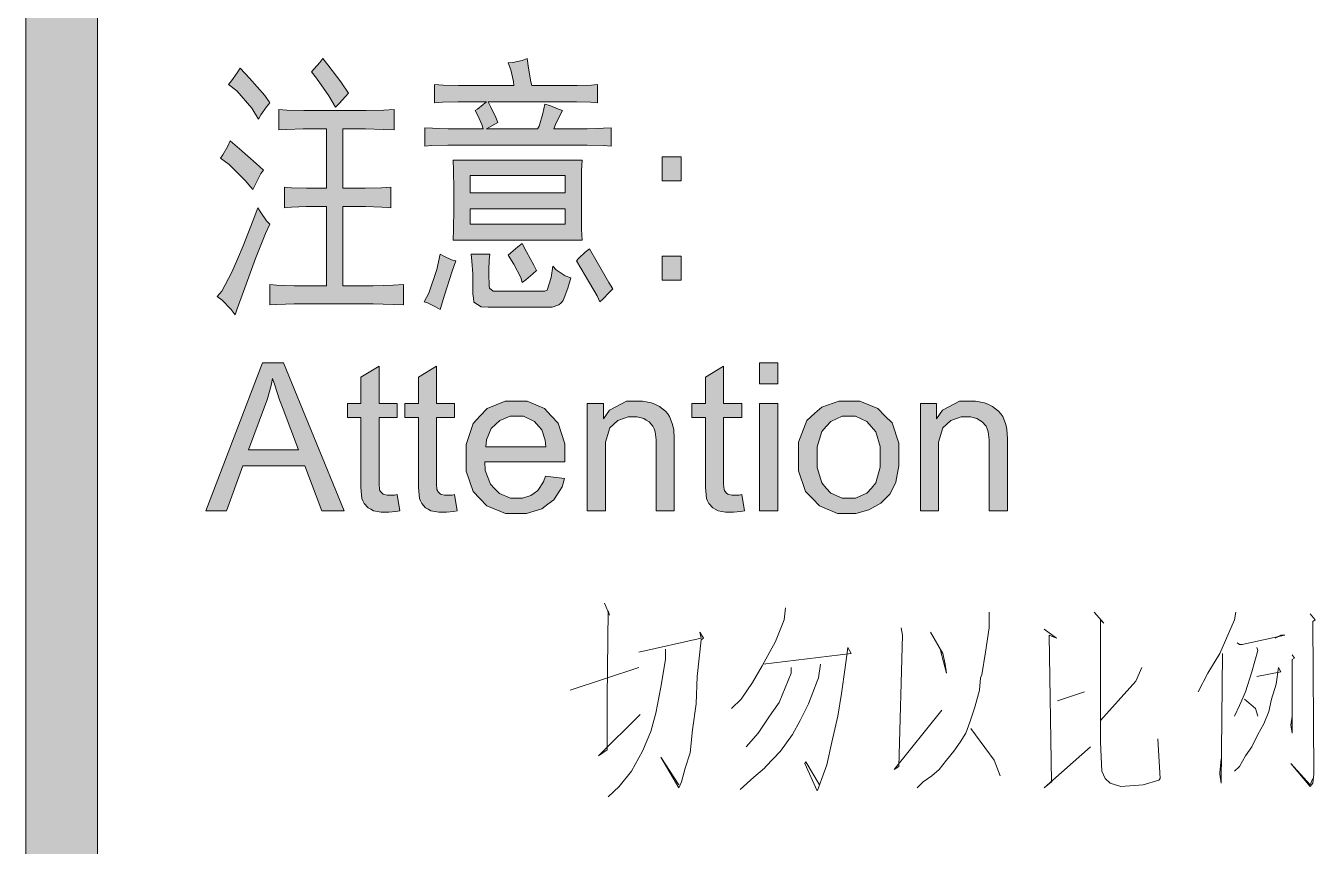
# Model space of a CAD drawing. Header units: millimetres. Extents: x 0 to 829, y 0 to 586.
# Drawn here: x 769.46 to 787.12, y 433.34 to 444.58 of the extents above; entities that cross this region are included whole.
import ezdxf

# ---------------------------------------------------------------- set-up
doc = ezdxf.new("R2010")
doc.units = ezdxf.units.MM

msp = doc.modelspace()

# ---------------------------------------------------------------- hatches: boundary and pattern name
h = msp.add_hatch(color=0)
h.dxf.hatch_style = 2
h.paths.add_polyline_path([(770.449028, 9.860139), (769.464778, 9.860139), (769.464778, 575.772139), (770.449028, 575.772139)])
h = msp.add_hatch(color=0)
h.dxf.hatch_style = 2
h.paths.add_polyline_path([(772.399889, 443.999056), (772.530417, 443.865), (772.738556, 443.628639), (772.809111, 443.526333), (772.759722, 443.473417), (772.682111, 443.360528), (772.653889, 443.304083), (772.558639, 443.45225), (772.354028, 443.688611), (772.241139, 443.776806), (772.279944, 443.829722), (772.361083, 443.939083)])
h = msp.add_hatch(color=0)
h.dxf.hatch_style = 2
h.paths.add_polyline_path([(773.377083, 443.953194), (773.415889, 443.992), (773.4935, 444.080194), (773.532306, 444.133111), (773.602861, 444.048444), (773.77925, 443.812083), (773.885083, 443.656861), (773.84275, 443.614528), (773.754556, 443.51575), (773.708694, 443.466361), (773.613444, 443.621583), (773.447639, 443.865)])
h = msp.add_hatch(color=0)
h.dxf.hatch_style = 2
h.paths.add_polyline_path([(775.486694, 443.540444), (775.384389, 443.540444), (775.172722, 443.533389), (775.063361, 443.526333), (775.063361, 443.776806), (775.179778, 443.76975), (775.391444, 443.762694), (775.486694, 443.762694), (776.149917, 443.762694), (776.146389, 443.819139), (776.107583, 443.977889), (776.072306, 444.073139), (776.135806, 444.080194), (776.262806, 444.108417), (776.329833, 444.133111), (776.351, 443.999056), (776.38275, 443.812083), (776.396861, 443.762694), (776.904861, 443.762694), (777.01775, 443.762694), (777.211778, 443.76975), (777.296444, 443.776806), (777.296444, 443.526333), (777.201194, 443.533389), (777.007167, 443.540444), (776.904861, 443.540444), (775.797139, 443.540444), (775.835944, 443.466361), (775.902972, 443.32525), (775.927667, 443.258222), (775.772444, 443.170028), (776.474472, 443.170028), (776.495639, 443.205306), (776.545028, 443.378167), (776.57325, 443.508694), (776.640278, 443.487528), (776.760222, 443.441667), (776.816667, 443.4205), (776.777861, 443.353472), (776.717889, 443.23), (776.696722, 443.170028), (777.028333, 443.170028), (777.151806, 443.170028), (777.377583, 443.177083), (777.483417, 443.184139), (777.483417, 442.933667), (777.377583, 442.940722), (777.151806, 442.947778), (777.028333, 442.947778), (775.363222, 442.947778), (775.246806, 442.947778), (775.028083, 442.940722), (774.929306, 442.933667), (774.929306, 443.184139), (775.035139, 443.177083), (775.250333, 443.170028), (775.363222, 443.170028), (775.730111, 443.170028), (775.712472, 443.23), (775.656028, 443.353472), (775.617222, 443.4205), (775.6525, 443.441667), (775.730111, 443.501639), (775.772444, 443.540444)])
h = msp.add_hatch(color=0)
h.dxf.hatch_style = 2
h.paths.add_polyline_path([(774.019139, 443.4205), (774.124972, 443.4205), (774.368389, 443.427556), (774.5095, 443.434611), (774.5095, 443.155917), (774.357806, 443.162972), (774.117917, 443.170028), (774.029722, 443.170028), (773.807472, 443.170028), (773.807472, 442.355111), (774.019139, 442.355111), (774.114389, 442.355111), (774.336639, 442.362167), (774.463639, 442.369222), (774.463639, 442.087), (774.340167, 442.097583), (774.117917, 442.104639), (774.019139, 442.104639), (773.807472, 442.104639), (773.807472, 441.021611), (774.086167, 441.021611), (774.220222, 441.021611), (774.495389, 441.028667), (774.640028, 441.035722), (774.640028, 440.757028), (774.495389, 440.764083), (774.22375, 440.771139), (774.09675, 440.771139), (773.285361, 440.771139), (773.140722, 440.771139), (772.904361, 440.764083), (772.809111, 440.757028), (772.809111, 441.035722), (772.897306, 441.028667), (773.140722, 441.021611), (773.295944, 441.021611), (773.585222, 441.021611), (773.585222, 442.104639), (773.408833, 442.104639), (773.303, 442.104639), (773.101917, 442.097583), (773.010194, 442.087), (773.010194, 442.369222), (773.101917, 442.362167), (773.310056, 442.355111), (773.419417, 442.355111), (773.585222, 442.355111), (773.585222, 443.170028), (773.377083, 443.170028), (773.264194, 443.170028), (773.041944, 443.162972), (772.932583, 443.155917), (772.932583, 443.434611), (773.041944, 443.427556), (773.27125, 443.4205), (773.387667, 443.4205)])
h = msp.add_hatch(color=0)
h.dxf.hatch_style = 2
h.paths.add_polyline_path([(772.265833, 443.00775), (772.392833, 442.894861), (772.618611, 442.693778), (772.720917, 442.605583), (772.685639, 442.556194), (772.615083, 442.422139), (772.576278, 442.341), (772.470444, 442.464472), (772.248194, 442.679667), (772.131778, 442.767861), (772.163528, 442.813722), (772.230556, 442.933667)])
h = msp.add_hatch(color=0)
h.paths.add_polyline_path([(777.084778, 442.739639), (777.077722, 442.598528), (777.074194, 442.326889), (777.074194, 442.192833), (777.074194, 442.065833), (777.077722, 441.790667), (777.084778, 441.646028), (775.317361, 441.646028), (775.324417, 441.790667), (775.327944, 442.072889), (775.327944, 442.206944), (775.327944, 442.341), (775.324417, 442.605583), (775.317361, 442.739639)])
h.paths.add_polyline_path([(776.851944, 442.295139), (776.851944, 442.5315), (775.550194, 442.5315), (775.550194, 442.295139)])
h.paths.add_polyline_path([(776.851944, 441.86475), (776.851944, 442.072889), (775.550194, 442.072889), (775.550194, 441.86475)])
h = msp.add_hatch(color=0)
h.dxf.hatch_style = 2
h.paths.add_polyline_path([(778.439444, 442.457417), (778.181917, 442.457417), (778.181917, 442.7855), (778.439444, 442.7855)])
h = msp.add_hatch(color=0)
h.dxf.hatch_style = 2
h.paths.add_polyline_path([(772.809111, 441.86475), (772.749139, 441.734222), (772.611556, 441.395556), (772.537472, 441.194472), (772.463389, 440.989861), (772.361083, 440.704111), (772.332861, 440.622972), (772.276417, 440.697056), (772.152944, 440.824056), (772.085917, 440.873444), (772.149417, 440.947528), (772.287, 441.205056), (772.364611, 441.384972), (772.442222, 441.568417), (772.579806, 441.917667), (772.643306, 442.087), (772.682111, 442.0235), (772.76325, 441.910611)])
h = msp.add_hatch(color=0)
h.dxf.hatch_style = 2
h.paths.add_polyline_path([(776.262806, 441.600167), (776.322778, 441.487278), (776.421556, 441.303833), (776.460361, 441.22975), (776.410972, 441.183889), (776.312194, 441.10275), (776.262806, 441.067472), (776.245167, 441.1345), (776.149917, 441.317944), (776.072306, 441.437889), (776.107583, 441.473167), (776.202833, 441.554306)])
h = msp.add_hatch(color=0)
h.dxf.hatch_style = 2
h.paths.add_polyline_path([(777.183556, 441.526083), (777.289389, 441.342639), (777.451667, 441.067472), (777.504583, 440.979278), (777.455194, 440.926361), (777.367, 440.838167), (777.328194, 440.799361), (777.289389, 440.8805), (777.127111, 441.162722), (777.007167, 441.363806), (777.038917, 441.399083), (777.127111, 441.480222)])
h = msp.add_hatch(color=0)
h.dxf.hatch_style = 2
h.paths.add_polyline_path([(775.352639, 441.363806), (775.30325, 441.222694), (775.197417, 440.891083), (775.140972, 440.697056), (775.073944, 440.732333), (774.964583, 440.78525), (774.918722, 440.799361), (774.98575, 440.919306), (775.095111, 441.243861), (775.140972, 441.452), (775.190361, 441.423778), (775.296194, 441.377917)])
h = msp.add_hatch(color=0)
h.dxf.hatch_style = 2
h.paths.add_polyline_path([(775.818306, 441.452), (775.81125, 441.370861), (775.807722, 441.236806), (775.807722, 441.183889), (775.807722, 441.141556), (775.81125, 441.060417), (775.81125, 441.021611), (775.814778, 440.986333), (775.867694, 440.947528), (775.917083, 440.947528), (776.57325, 440.947528), (776.605, 440.961639), (776.661444, 441.1345), (776.682611, 441.289722), (776.728472, 441.236806), (776.851944, 441.155667), (776.929556, 441.127444), (776.89075, 440.986333), (776.823722, 440.817), (776.7955, 440.78525), (776.767278, 440.757028), (776.672028, 440.725278), (776.605, 440.725278), (775.797139, 440.725278), (775.701889, 440.732333), (775.603111, 440.795833), (775.596056, 440.852278), (775.589, 440.908722), (775.585472, 441.035722), (775.585472, 441.109806), (775.585472, 441.183889), (775.574889, 441.35675), (775.564306, 441.452)])
h = msp.add_hatch(color=0)
h.dxf.hatch_style = 2
h.paths.add_polyline_path([(778.439444, 441.095694), (778.181917, 441.095694), (778.181917, 441.423778), (778.439444, 441.423778)])
h = msp.add_hatch(color=0)
h.paths.add_polyline_path([(771.930694, 437.938333), (772.706806, 439.963278), (772.996083, 439.963278), (773.825111, 437.938333), (773.518194, 437.938333), (773.285361, 438.552167), (772.435167, 438.552167), (772.212917, 437.938333)])
h.paths.add_polyline_path([(772.512778, 438.770889), (773.200694, 438.770889), (772.989028, 439.328278), (772.939639, 439.458806), (772.869083, 439.670472), (772.844389, 439.751611), (772.823222, 439.652833), (772.770306, 439.458806), (772.735028, 439.363556)])
h = msp.add_hatch(color=0)
h.dxf.hatch_style = 2
h.paths.add_polyline_path([(774.551833, 438.160583), (774.587111, 437.938333), (774.534194, 437.92775), (774.438944, 437.917167), (774.400139, 437.917167), (774.333111, 437.917167), (774.227278, 437.938333), (774.188472, 437.9595), (774.153194, 437.980667), (774.100278, 438.037111), (774.082639, 438.072389), (774.068528, 438.107667), (774.054417, 438.255833), (774.054417, 438.368722), (774.054417, 439.215389), (773.870972, 439.215389), (773.870972, 439.405889), (774.054417, 439.405889), (774.054417, 439.76925), (774.304889, 439.920944), (774.304889, 439.405889), (774.551833, 439.405889), (774.551833, 439.215389), (774.304889, 439.215389), (774.304889, 438.354611), (774.304889, 438.301694), (774.308417, 438.231139), (774.315472, 438.217028), (774.322528, 438.202917), (774.343694, 438.178222), (774.357806, 438.167639), (774.371917, 438.160583), (774.41425, 438.15), (774.442472, 438.15), (774.463639, 438.15), (774.516556, 438.153528)])
h = msp.add_hatch(color=0)
h.dxf.hatch_style = 2
h.paths.add_polyline_path([(775.338528, 438.160583), (775.373806, 437.938333), (775.320889, 437.92775), (775.225639, 437.917167), (775.186833, 437.917167), (775.119806, 437.917167), (775.013972, 437.938333), (774.975167, 437.9595), (774.939889, 437.980667), (774.886972, 438.037111), (774.869333, 438.072389), (774.855222, 438.107667), (774.841111, 438.255833), (774.841111, 438.368722), (774.841111, 439.215389), (774.657667, 439.215389), (774.657667, 439.405889), (774.841111, 439.405889), (774.841111, 439.76925), (775.088056, 439.920944), (775.088056, 439.405889), (775.338528, 439.405889), (775.338528, 439.215389), (775.088056, 439.215389), (775.088056, 438.354611), (775.088056, 438.301694), (775.095111, 438.231139), (775.102167, 438.217028), (775.109222, 438.202917), (775.130389, 438.178222), (775.1445, 438.167639), (775.158611, 438.160583), (775.200944, 438.15), (775.229167, 438.15), (775.250333, 438.15), (775.30325, 438.153528)])
h = msp.add_hatch(color=0)
h.dxf.hatch_style = 2
h.paths.add_polyline_path([(779.272, 438.160583), (779.307278, 437.938333), (779.254361, 437.92775), (779.159111, 437.917167), (779.120306, 437.917167), (779.04975, 437.917167), (778.947444, 437.938333), (778.908639, 437.9595), (778.873361, 437.980667), (778.820444, 438.037111), (778.802806, 438.072389), (778.788694, 438.107667), (778.774583, 438.255833), (778.774583, 438.368722), (778.774583, 439.215389), (778.587611, 439.215389), (778.587611, 439.405889), (778.774583, 439.405889), (778.774583, 439.76925), (779.021528, 439.920944), (779.021528, 439.405889), (779.272, 439.405889), (779.272, 439.215389), (779.021528, 439.215389), (779.021528, 438.354611), (779.021528, 438.301694), (779.028583, 438.231139), (779.035639, 438.217028), (779.042694, 438.202917), (779.063861, 438.178222), (779.077972, 438.167639), (779.092083, 438.160583), (779.134417, 438.15), (779.162639, 438.15), (779.183806, 438.15), (779.236722, 438.153528)])
h = msp.add_hatch(color=0)
h.dxf.hatch_style = 2
h.paths.add_polyline_path([(779.515417, 439.677528), (779.515417, 439.963278), (779.765889, 439.963278), (779.765889, 439.677528)])
h = msp.add_hatch(color=0)
h.paths.add_polyline_path([(776.583833, 438.411056), (776.841361, 438.379306), (776.809611, 438.266417), (776.696722, 438.090028), (776.615583, 438.030056), (776.534444, 437.966556), (776.322778, 437.903056), (776.195778, 437.903056), (776.037028, 437.903056), (775.7795, 438.005361), (775.68425, 438.104139), (775.592528, 438.202917), (775.497278, 438.481611), (775.497278, 438.658), (775.497278, 438.844972), (775.592528, 439.13425), (775.687778, 439.236556), (775.783028, 439.338861), (776.029972, 439.441167), (776.181667, 439.441167), (776.329833, 439.441167), (776.569722, 439.338861), (776.661444, 439.240083), (776.756694, 439.137778), (776.848417, 438.855556), (776.848417, 438.675639), (776.848417, 438.665056), (776.848417, 438.629778), (776.848417, 438.608611), (775.751278, 438.608611), (775.758333, 438.488667), (775.828889, 438.301694), (775.888861, 438.238194), (775.952361, 438.174694), (776.104056, 438.111194), (776.195778, 438.111194), (776.266333, 438.111194), (776.38275, 438.146472), (776.428611, 438.18175), (776.478, 438.217028), (776.555611, 438.333444)])
h.paths.add_polyline_path([(775.765389, 438.813222), (776.587361, 438.813222), (776.576778, 438.904944), (776.530917, 439.046056), (776.492111, 439.091917), (776.432139, 439.162472), (776.280444, 439.233028), (776.185194, 439.233028), (776.097, 439.233028), (775.955889, 439.176583), (775.895917, 439.120139), (775.839472, 439.063694), (775.772444, 438.908472)])
h = msp.add_hatch(color=0)
h.dxf.hatch_style = 2
h.paths.add_polyline_path([(777.155333, 437.938333), (777.155333, 439.405889), (777.377583, 439.405889), (777.377583, 439.19775), (777.458722, 439.317694), (777.691556, 439.441167), (777.846778, 439.441167), (777.910278, 439.441167), (778.03375, 439.416472), (778.090194, 439.391778), (778.143111, 439.367083), (778.227778, 439.303583), (778.256, 439.268306), (778.280694, 439.2295), (778.3195, 439.13425), (778.333611, 439.081333), (778.340667, 439.049583), (778.344194, 438.926111), (778.344194, 438.841444), (778.344194, 437.938333), (778.09725, 437.938333), (778.09725, 438.830861), (778.09725, 438.908472), (778.083139, 439.021361), (778.069028, 439.060167), (778.051389, 439.095444), (778.002, 439.155417), (777.963194, 439.180111), (777.927917, 439.201278), (777.839722, 439.225972), (777.790333, 439.225972), (777.712722, 439.225972), (777.575139, 439.173056), (777.518694, 439.123667), (777.46225, 439.074278), (777.402278, 438.88025), (777.402278, 438.739139), (777.402278, 437.938333)])
h = msp.add_hatch(color=0)
h.dxf.hatch_style = 2
h.paths.add_polyline_path([(779.515417, 437.938333), (779.515417, 439.405889), (779.765889, 439.405889), (779.765889, 437.938333)])
h = msp.add_hatch(color=0)
h.paths.add_polyline_path([(780.048111, 438.672111), (780.048111, 438.876722), (780.161, 439.176583), (780.273889, 439.275361), (780.369139, 439.3565), (780.601972, 439.441167), (780.736028, 439.441167), (780.887722, 439.441167), (781.134667, 439.338861), (781.229917, 439.240083), (781.328694, 439.141306), (781.423944, 438.866139), (781.423944, 438.693278), (781.423944, 438.552167), (781.381611, 438.329917), (781.339278, 438.24525), (781.296944, 438.164111), (781.173472, 438.040639), (781.092333, 437.994778), (781.011194, 437.948917), (780.831278, 437.903056), (780.736028, 437.903056), (780.584333, 437.903056), (780.333861, 438.005361), (780.238611, 438.104139), (780.143361, 438.202917), (780.048111, 438.485139)])
h.paths.add_polyline_path([(780.305639, 438.672111), (780.305639, 438.531), (780.365611, 438.319333), (780.425583, 438.248778), (780.489083, 438.178222), (780.644306, 438.111194), (780.736028, 438.111194), (780.82775, 438.111194), (780.982972, 438.178222), (781.046472, 438.248778), (781.106444, 438.319333), (781.166417, 438.534528), (781.166417, 438.679167), (781.166417, 438.81675), (781.106444, 439.021361), (781.042944, 439.091917), (780.982972, 439.162472), (780.82775, 439.233028), (780.736028, 439.233028), (780.644306, 439.233028), (780.489083, 439.162472), (780.425583, 439.091917), (780.365611, 439.024889), (780.305639, 438.813222)])
h = msp.add_hatch(color=0)
h.dxf.hatch_style = 2
h.paths.add_polyline_path([(781.71675, 437.938333), (781.71675, 439.405889), (781.939, 439.405889), (781.939, 439.19775), (782.020139, 439.317694), (782.252972, 439.441167), (782.408194, 439.441167), (782.471694, 439.441167), (782.595167, 439.416472), (782.651611, 439.391778), (782.704528, 439.367083), (782.789194, 439.303583), (782.817417, 439.268306), (782.845639, 439.2295), (782.880917, 439.13425), (782.895028, 439.081333), (782.902083, 439.049583), (782.909139, 438.926111), (782.909139, 438.841444), (782.909139, 437.938333), (782.658667, 437.938333), (782.658667, 438.830861), (782.658667, 438.908472), (782.644556, 439.021361), (782.630444, 439.060167), (782.616333, 439.095444), (782.563417, 439.155417), (782.528139, 439.180111), (782.489333, 439.201278), (782.404667, 439.225972), (782.35175, 439.225972), (782.274139, 439.225972), (782.136556, 439.173056), (782.080111, 439.123667), (782.023667, 439.074278), (781.963694, 438.88025), (781.963694, 438.739139), (781.963694, 437.938333)])

# ---------------------------------------------------------------- linework, layer by layer
at = {"color": 0, "lineweight": 0}
for points in [[(770.449028, 9.860139), (769.464778, 9.860139), (769.464778, 575.772139), (770.449028, 575.772139)], [(772.399889, 443.999056), (772.530417, 443.865), (772.738556, 443.628639), (772.809111, 443.526333), (772.759722, 443.473417), (772.682111, 443.360528), (772.653889, 443.304083), (772.558639, 443.45225), (772.354028, 443.688611), (772.241139, 443.776806), (772.279944, 443.829722), (772.361083, 443.939083)], [(773.377083, 443.953194), (773.415889, 443.992), (773.4935, 444.080194), (773.532306, 444.133111), (773.602861, 444.048444), (773.77925, 443.812083), (773.885083, 443.656861), (773.84275, 443.614528), (773.754556, 443.51575), (773.708694, 443.466361), (773.613444, 443.621583), (773.447639, 443.865)], [(775.486694, 443.540444), (775.384389, 443.540444), (775.172722, 443.533389), (775.063361, 443.526333), (775.063361, 443.776806), (775.179778, 443.76975), (775.391444, 443.762694), (775.486694, 443.762694), (776.149917, 443.762694), (776.146389, 443.819139), (776.107583, 443.977889), (776.072306, 444.073139), (776.135806, 444.080194), (776.262806, 444.108417), (776.329833, 444.133111), (776.351, 443.999056), (776.38275, 443.812083), (776.396861, 443.762694), (776.904861, 443.762694), (777.01775, 443.762694), (777.211778, 443.76975), (777.296444, 443.776806), (777.296444, 443.526333), (777.201194, 443.533389), (777.007167, 443.540444), (776.904861, 443.540444), (775.797139, 443.540444), (775.835944, 443.466361), (775.902972, 443.32525), (775.927667, 443.258222), (775.772444, 443.170028), (776.474472, 443.170028), (776.495639, 443.205306), (776.545028, 443.378167), (776.57325, 443.508694), (776.640278, 443.487528), (776.760222, 443.441667), (776.816667, 443.4205), (776.777861, 443.353472), (776.717889, 443.23), (776.696722, 443.170028), (777.028333, 443.170028), (777.151806, 443.170028), (777.377583, 443.177083), (777.483417, 443.184139), (777.483417, 442.933667), (777.377583, 442.940722), (777.151806, 442.947778), (777.028333, 442.947778), (775.363222, 442.947778), (775.246806, 442.947778), (775.028083, 442.940722), (774.929306, 442.933667), (774.929306, 443.184139), (775.035139, 443.177083), (775.250333, 443.170028), (775.363222, 443.170028), (775.730111, 443.170028), (775.712472, 443.23), (775.656028, 443.353472), (775.617222, 443.4205), (775.6525, 443.441667), (775.730111, 443.501639), (775.772444, 443.540444)], [(774.019139, 443.4205), (774.124972, 443.4205), (774.368389, 443.427556), (774.5095, 443.434611), (774.5095, 443.155917), (774.357806, 443.162972), (774.117917, 443.170028), (774.029722, 443.170028), (773.807472, 443.170028), (773.807472, 442.355111), (774.019139, 442.355111), (774.114389, 442.355111), (774.336639, 442.362167), (774.463639, 442.369222), (774.463639, 442.087), (774.340167, 442.097583), (774.117917, 442.104639), (774.019139, 442.104639), (773.807472, 442.104639), (773.807472, 441.021611), (774.086167, 441.021611), (774.220222, 441.021611), (774.495389, 441.028667), (774.640028, 441.035722), (774.640028, 440.757028), (774.495389, 440.764083), (774.22375, 440.771139), (774.09675, 440.771139), (773.285361, 440.771139), (773.140722, 440.771139), (772.904361, 440.764083), (772.809111, 440.757028), (772.809111, 441.035722), (772.897306, 441.028667), (773.140722, 441.021611), (773.295944, 441.021611), (773.585222, 441.021611), (773.585222, 442.104639), (773.408833, 442.104639), (773.303, 442.104639), (773.101917, 442.097583), (773.010194, 442.087), (773.010194, 442.369222), (773.101917, 442.362167), (773.310056, 442.355111), (773.419417, 442.355111), (773.585222, 442.355111), (773.585222, 443.170028), (773.377083, 443.170028), (773.264194, 443.170028), (773.041944, 443.162972), (772.932583, 443.155917), (772.932583, 443.434611), (773.041944, 443.427556), (773.27125, 443.4205), (773.387667, 443.4205)], [(772.265833, 443.00775), (772.392833, 442.894861), (772.618611, 442.693778), (772.720917, 442.605583), (772.685639, 442.556194), (772.615083, 442.422139), (772.576278, 442.341), (772.470444, 442.464472), (772.248194, 442.679667), (772.131778, 442.767861), (772.163528, 442.813722), (772.230556, 442.933667)], [(777.084778, 442.739639), (777.077722, 442.598528), (777.074194, 442.326889), (777.074194, 442.192833), (777.074194, 442.065833), (777.077722, 441.790667), (777.084778, 441.646028), (775.317361, 441.646028), (775.324417, 441.790667), (775.327944, 442.072889), (775.327944, 442.206944), (775.327944, 442.341), (775.324417, 442.605583), (775.317361, 442.739639)], [(778.439444, 442.457417), (778.181917, 442.457417), (778.181917, 442.7855), (778.439444, 442.7855)], [(776.851944, 442.295139), (776.851944, 442.5315), (775.550194, 442.5315), (775.550194, 442.295139)], [(772.809111, 441.86475), (772.749139, 441.734222), (772.611556, 441.395556), (772.537472, 441.194472), (772.463389, 440.989861), (772.361083, 440.704111), (772.332861, 440.622972), (772.276417, 440.697056), (772.152944, 440.824056), (772.085917, 440.873444), (772.149417, 440.947528), (772.287, 441.205056), (772.364611, 441.384972), (772.442222, 441.568417), (772.579806, 441.917667), (772.643306, 442.087), (772.682111, 442.0235), (772.76325, 441.910611)], [(776.851944, 441.86475), (776.851944, 442.072889), (775.550194, 442.072889), (775.550194, 441.86475)], [(776.262806, 441.600167), (776.322778, 441.487278), (776.421556, 441.303833), (776.460361, 441.22975), (776.410972, 441.183889), (776.312194, 441.10275), (776.262806, 441.067472), (776.245167, 441.1345), (776.149917, 441.317944), (776.072306, 441.437889), (776.107583, 441.473167), (776.202833, 441.554306)], [(777.183556, 441.526083), (777.289389, 441.342639), (777.451667, 441.067472), (777.504583, 440.979278), (777.455194, 440.926361), (777.367, 440.838167), (777.328194, 440.799361), (777.289389, 440.8805), (777.127111, 441.162722), (777.007167, 441.363806), (777.038917, 441.399083), (777.127111, 441.480222)], [(775.352639, 441.363806), (775.30325, 441.222694), (775.197417, 440.891083), (775.140972, 440.697056), (775.073944, 440.732333), (774.964583, 440.78525), (774.918722, 440.799361), (774.98575, 440.919306), (775.095111, 441.243861), (775.140972, 441.452), (775.190361, 441.423778), (775.296194, 441.377917)], [(775.818306, 441.452), (775.81125, 441.370861), (775.807722, 441.236806), (775.807722, 441.183889), (775.807722, 441.141556), (775.81125, 441.060417), (775.81125, 441.021611), (775.814778, 440.986333), (775.867694, 440.947528), (775.917083, 440.947528), (776.57325, 440.947528), (776.605, 440.961639), (776.661444, 441.1345), (776.682611, 441.289722), (776.728472, 441.236806), (776.851944, 441.155667), (776.929556, 441.127444), (776.89075, 440.986333), (776.823722, 440.817), (776.7955, 440.78525), (776.767278, 440.757028), (776.672028, 440.725278), (776.605, 440.725278), (775.797139, 440.725278), (775.701889, 440.732333), (775.603111, 440.795833), (775.596056, 440.852278), (775.589, 440.908722), (775.585472, 441.035722), (775.585472, 441.109806), (775.585472, 441.183889), (775.574889, 441.35675), (775.564306, 441.452)], [(778.439444, 441.095694), (778.181917, 441.095694), (778.181917, 441.423778), (778.439444, 441.423778)], [(771.930694, 437.938333), (772.706806, 439.963278), (772.996083, 439.963278), (773.825111, 437.938333), (773.518194, 437.938333), (773.285361, 438.552167), (772.435167, 438.552167), (772.212917, 437.938333)], [(774.551833, 438.160583), (774.587111, 437.938333), (774.534194, 437.92775), (774.438944, 437.917167), (774.400139, 437.917167), (774.333111, 437.917167), (774.227278, 437.938333), (774.188472, 437.9595), (774.153194, 437.980667), (774.100278, 438.037111), (774.082639, 438.072389), (774.068528, 438.107667), (774.054417, 438.255833), (774.054417, 438.368722), (774.054417, 439.215389), (773.870972, 439.215389), (773.870972, 439.405889), (774.054417, 439.405889), (774.054417, 439.76925), (774.304889, 439.920944), (774.304889, 439.405889), (774.551833, 439.405889), (774.551833, 439.215389), (774.304889, 439.215389), (774.304889, 438.354611), (774.304889, 438.301694), (774.308417, 438.231139), (774.315472, 438.217028), (774.322528, 438.202917), (774.343694, 438.178222), (774.357806, 438.167639), (774.371917, 438.160583), (774.41425, 438.15), (774.442472, 438.15), (774.463639, 438.15), (774.516556, 438.153528)], [(775.338528, 438.160583), (775.373806, 437.938333), (775.320889, 437.92775), (775.225639, 437.917167), (775.186833, 437.917167), (775.119806, 437.917167), (775.013972, 437.938333), (774.975167, 437.9595), (774.939889, 437.980667), (774.886972, 438.037111), (774.869333, 438.072389), (774.855222, 438.107667), (774.841111, 438.255833), (774.841111, 438.368722), (774.841111, 439.215389), (774.657667, 439.215389), (774.657667, 439.405889), (774.841111, 439.405889), (774.841111, 439.76925), (775.088056, 439.920944), (775.088056, 439.405889), (775.338528, 439.405889), (775.338528, 439.215389), (775.088056, 439.215389), (775.088056, 438.354611), (775.088056, 438.301694), (775.095111, 438.231139), (775.102167, 438.217028), (775.109222, 438.202917), (775.130389, 438.178222), (775.1445, 438.167639), (775.158611, 438.160583), (775.200944, 438.15), (775.229167, 438.15), (775.250333, 438.15), (775.30325, 438.153528)], [(779.272, 438.160583), (779.307278, 437.938333), (779.254361, 437.92775), (779.159111, 437.917167), (779.120306, 437.917167), (779.04975, 437.917167), (778.947444, 437.938333), (778.908639, 437.9595), (778.873361, 437.980667), (778.820444, 438.037111), (778.802806, 438.072389), (778.788694, 438.107667), (778.774583, 438.255833), (778.774583, 438.368722), (778.774583, 439.215389), (778.587611, 439.215389), (778.587611, 439.405889), (778.774583, 439.405889), (778.774583, 439.76925), (779.021528, 439.920944), (779.021528, 439.405889), (779.272, 439.405889), (779.272, 439.215389), (779.021528, 439.215389), (779.021528, 438.354611), (779.021528, 438.301694), (779.028583, 438.231139), (779.035639, 438.217028), (779.042694, 438.202917), (779.063861, 438.178222), (779.077972, 438.167639), (779.092083, 438.160583), (779.134417, 438.15), (779.162639, 438.15), (779.183806, 438.15), (779.236722, 438.153528)], [(779.515417, 439.677528), (779.515417, 439.963278), (779.765889, 439.963278), (779.765889, 439.677528)], [(772.512778, 438.770889), (773.200694, 438.770889), (772.989028, 439.328278), (772.939639, 439.458806), (772.869083, 439.670472), (772.844389, 439.751611), (772.823222, 439.652833), (772.770306, 439.458806), (772.735028, 439.363556)], [(776.583833, 438.411056), (776.841361, 438.379306), (776.809611, 438.266417), (776.696722, 438.090028), (776.615583, 438.030056), (776.534444, 437.966556), (776.322778, 437.903056), (776.195778, 437.903056), (776.037028, 437.903056), (775.7795, 438.005361), (775.68425, 438.104139), (775.592528, 438.202917), (775.497278, 438.481611), (775.497278, 438.658), (775.497278, 438.844972), (775.592528, 439.13425), (775.687778, 439.236556), (775.783028, 439.338861), (776.029972, 439.441167), (776.181667, 439.441167), (776.329833, 439.441167), (776.569722, 439.338861), (776.661444, 439.240083), (776.756694, 439.137778), (776.848417, 438.855556), (776.848417, 438.675639), (776.848417, 438.665056), (776.848417, 438.629778), (776.848417, 438.608611), (775.751278, 438.608611), (775.758333, 438.488667), (775.828889, 438.301694), (775.888861, 438.238194), (775.952361, 438.174694), (776.104056, 438.111194), (776.195778, 438.111194), (776.266333, 438.111194), (776.38275, 438.146472), (776.428611, 438.18175), (776.478, 438.217028), (776.555611, 438.333444)], [(777.155333, 437.938333), (777.155333, 439.405889), (777.377583, 439.405889), (777.377583, 439.19775), (777.458722, 439.317694), (777.691556, 439.441167), (777.846778, 439.441167), (777.910278, 439.441167), (778.03375, 439.416472), (778.090194, 439.391778), (778.143111, 439.367083), (778.227778, 439.303583), (778.256, 439.268306), (778.280694, 439.2295), (778.3195, 439.13425), (778.333611, 439.081333), (778.340667, 439.049583), (778.344194, 438.926111), (778.344194, 438.841444), (778.344194, 437.938333), (778.09725, 437.938333), (778.09725, 438.830861), (778.09725, 438.908472), (778.083139, 439.021361), (778.069028, 439.060167), (778.051389, 439.095444), (778.002, 439.155417), (777.963194, 439.180111), (777.927917, 439.201278), (777.839722, 439.225972), (777.790333, 439.225972), (777.712722, 439.225972), (777.575139, 439.173056), (777.518694, 439.123667), (777.46225, 439.074278), (777.402278, 438.88025), (777.402278, 438.739139), (777.402278, 437.938333)], [(779.515417, 437.938333), (779.515417, 439.405889), (779.765889, 439.405889), (779.765889, 437.938333)], [(780.048111, 438.672111), (780.048111, 438.876722), (780.161, 439.176583), (780.273889, 439.275361), (780.369139, 439.3565), (780.601972, 439.441167), (780.736028, 439.441167), (780.887722, 439.441167), (781.134667, 439.338861), (781.229917, 439.240083), (781.328694, 439.141306), (781.423944, 438.866139), (781.423944, 438.693278), (781.423944, 438.552167), (781.381611, 438.329917), (781.339278, 438.24525), (781.296944, 438.164111), (781.173472, 438.040639), (781.092333, 437.994778), (781.011194, 437.948917), (780.831278, 437.903056), (780.736028, 437.903056), (780.584333, 437.903056), (780.333861, 438.005361), (780.238611, 438.104139), (780.143361, 438.202917), (780.048111, 438.485139)], [(781.71675, 437.938333), (781.71675, 439.405889), (781.939, 439.405889), (781.939, 439.19775), (782.020139, 439.317694), (782.252972, 439.441167), (782.408194, 439.441167), (782.471694, 439.441167), (782.595167, 439.416472), (782.651611, 439.391778), (782.704528, 439.367083), (782.789194, 439.303583), (782.817417, 439.268306), (782.845639, 439.2295), (782.880917, 439.13425), (782.895028, 439.081333), (782.902083, 439.049583), (782.909139, 438.926111), (782.909139, 438.841444), (782.909139, 437.938333), (782.658667, 437.938333), (782.658667, 438.830861), (782.658667, 438.908472), (782.644556, 439.021361), (782.630444, 439.060167), (782.616333, 439.095444), (782.563417, 439.155417), (782.528139, 439.180111), (782.489333, 439.201278), (782.404667, 439.225972), (782.35175, 439.225972), (782.274139, 439.225972), (782.136556, 439.173056), (782.080111, 439.123667), (782.023667, 439.074278), (781.963694, 438.88025), (781.963694, 438.739139), (781.963694, 437.938333)], [(775.765389, 438.813222), (776.587361, 438.813222), (776.576778, 438.904944), (776.530917, 439.046056), (776.492111, 439.091917), (776.432139, 439.162472), (776.280444, 439.233028), (776.185194, 439.233028), (776.097, 439.233028), (775.955889, 439.176583), (775.895917, 439.120139), (775.839472, 439.063694), (775.772444, 438.908472)], [(780.305639, 438.672111), (780.305639, 438.531), (780.365611, 438.319333), (780.425583, 438.248778), (780.489083, 438.178222), (780.644306, 438.111194), (780.736028, 438.111194), (780.82775, 438.111194), (780.982972, 438.178222), (781.046472, 438.248778), (781.106444, 438.319333), (781.166417, 438.534528), (781.166417, 438.679167), (781.166417, 438.81675), (781.106444, 439.021361), (781.042944, 439.091917), (780.982972, 439.162472), (780.82775, 439.233028), (780.736028, 439.233028), (780.644306, 439.233028), (780.489083, 439.162472), (780.425583, 439.091917), (780.365611, 439.024889), (780.305639, 438.813222)]]:
    msp.add_lwpolyline(points, close=True, dxfattribs=at)
for points in [[(777.391694, 436.671861), (777.458722, 436.506056), (777.441083, 436.566028), (777.426972, 435.377167), (777.426972, 434.664556), (777.307028, 434.583417), (777.878528, 435.147861)], [(779.868194, 436.608361), (779.850556, 436.442556), (779.734139, 436.14975), (779.550694, 435.814611), (779.416639, 435.585306), (779.264944, 435.356), (779.130889, 435.229)], [(782.658667, 436.548389), (782.658667, 436.379056), (782.658667, 436.336722), (782.609278, 436.001583), (782.559889, 435.691139), (782.54225, 435.648806), (782.528139, 435.479472), (782.461111, 435.250167), (782.394083, 435.042028), (782.341167, 434.893861), (782.260028, 434.770389), (782.175361, 434.643389), (782.076583, 434.519917), (781.974278, 434.392917), (781.8755, 434.30825), (781.755556, 434.227111), (781.674417, 434.142444)], [(784.098, 436.548389), (784.232056, 436.400222), (784.182667, 436.442556), (784.182667, 436.001583), (784.182667, 435.564139), (784.182667, 435.1655), (784.182667, 434.872694), (784.182667, 434.855056), (784.182667, 434.770389), (784.200306, 434.37175), (784.249694, 434.269444), (784.316722, 434.205944), (784.464889, 434.163611), (784.768278, 434.184778), (784.983472, 434.248278), (785.001111, 434.269444), (784.969361, 434.812722)], [(786.038278, 436.548389), (786.020639, 436.442556), (785.819556, 435.983944), (785.65375, 435.712306), (785.519694, 435.458306)], [(787.057806, 436.527222), (787.124833, 436.442556), (787.093083, 436.421389), (787.107194, 434.350583), (787.107194, 434.329417), (787.093083, 434.205944), (787.057806, 434.163611), (786.789694, 434.477583), (787.057806, 434.184778), (787.093083, 434.269444)], [(777.860889, 436.001583), (778.714611, 436.192083), (778.696972, 436.27675), (778.746361, 436.192083), (778.714611, 436.170917), (778.661694, 435.669972), (778.647583, 435.2925), (778.594667, 434.936194), (778.562917, 434.622222), (778.495889, 434.414083), (778.4465, 434.227111), (778.411222, 434.142444), (778.16075, 434.56225), (778.411222, 434.184778)], [(781.455694, 436.336722), (781.473333, 436.234417), (781.423944, 434.43525), (781.356917, 434.392917), (782.009556, 435.207833)], [(781.857861, 436.27675), (782.023667, 435.983944), (782.058944, 435.835778), (782.076583, 435.712306), (781.991917, 436.02275)], [(783.413611, 436.315556), (783.579417, 436.192083), (783.480639, 436.234417), (783.512389, 434.227111), (783.413611, 434.142444), (784.048611, 434.706889)], [(786.055917, 436.128583), (786.087667, 436.107417), (786.122944, 436.107417), (786.708556, 436.234417), (786.655639, 436.234417), (786.5745, 436.192083)], [(778.227778, 436.043917), (778.227778, 435.899278), (778.16075, 435.521806), (778.093722, 435.1655), (778.026694, 434.915028), (777.910278, 434.643389), (777.758583, 434.37175), (777.592778, 434.163611), (777.441083, 434.018972)], [(779.564806, 435.835778), (780.771306, 435.983944), (780.721917, 436.065083), (780.686639, 435.793444), (780.63725, 435.437139), (780.587861, 435.126694), (780.503194, 434.770389), (780.436167, 434.456417), (780.369139, 434.269444), (780.31975, 434.142444), (780.302111, 434.100111), (780.136306, 434.477583), (780.150417, 434.49875), (780.337389, 434.184778)], [(786.324028, 436.065083), (786.338139, 436.02275), (786.257, 435.729944), (786.172333, 435.458306), (786.087667, 435.271333), (786.020639, 435.126694)], [(785.854833, 435.983944), (785.837194, 434.205944), (785.819556, 434.329417), (785.819556, 434.350583), (785.837194, 434.541083)], [(786.807333, 435.962778), (786.842611, 435.920444), (786.807333, 435.899278), (786.807333, 434.893861), (786.789694, 434.999694), (786.807333, 435.126694)], [(776.9225, 435.479472), (777.860889, 435.793444)], [(780.3515, 435.835778), (780.31975, 435.648806), (780.302111, 435.606472), (780.185694, 435.2925), (780.069278, 435.063194), (779.966972, 434.872694), (779.801167, 434.643389), (779.600083, 434.43525), (779.582444, 434.414083), (779.434278, 434.290611), (779.247306, 434.121278)], [(779.949333, 435.793444), (779.949333, 435.712306), (779.783528, 435.313667), (779.649472, 435.126694), (779.497778, 434.893861), (779.331972, 434.706889)], [(784.182667, 435.063194), (784.665972, 435.606472), (784.750639, 435.793444)], [(786.324028, 435.669972), (786.655639, 435.729944), (786.623889, 435.793444), (786.588611, 435.564139), (786.525111, 435.356), (786.489833, 435.186667), (786.422806, 435.020861), (786.338139, 434.872694), (786.257, 434.706889), (786.172333, 434.583417), (786.087667, 434.43525), (786.020639, 434.37175)], [(783.597056, 435.334833), (783.963944, 435.458306)], [(786.154694, 435.356), (786.306389, 435.229), (786.338139, 435.126694)], [(782.810361, 434.30825), (782.725694, 434.519917), (782.408194, 434.957361)]]:
    msp.add_lwpolyline(points, dxfattribs=at)

doc.saveas('drawing.dxf')
